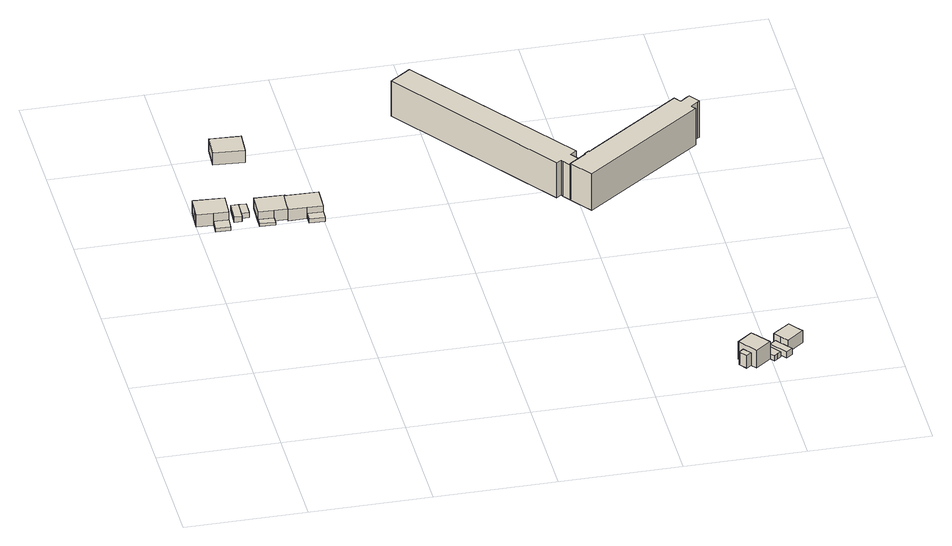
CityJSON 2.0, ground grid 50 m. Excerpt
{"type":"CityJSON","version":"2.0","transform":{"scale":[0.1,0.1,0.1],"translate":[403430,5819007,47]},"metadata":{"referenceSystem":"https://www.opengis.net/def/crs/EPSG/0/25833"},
"CityObjects":{
"building1":{"type":"Building","attributes":{"Gemeindeschluessel":"11000010","BezugspunktDach":"2200","function":"31001_1010","measuredHeight":6.29,"storeysAboveGround":1},"address":[{"country":"Germany","locality":"Berlin","thoroughfareNumber":"5","thoroughfareName":"Parchimer Straße"}],"geometry":[{"type":"Solid","lod":"1","boundaries":[[[[0,1,2,3,4,5,6,7,8]],[[9,10,11,12,13,14,15,16,17]],[[9,17,8,7]],[[10,9,7,6]],[[11,10,6,5]],[[12,11,5,4]],[[13,12,4,3]],[[14,13,3,2]],[[15,14,2,1]],[[16,15,1,0]],[[17,16,0,8]]]]}]},
"building2":{"type":"Building","attributes":{"Gemeindeschluessel":"11000010","BezugspunktDach":"2200","function":"31001_2723","measuredHeight":1.73,"storeysAboveGround":1},"address":[{"country":"Germany","locality":"Berlin","thoroughfareNumber":"5 (1)","thoroughfareName":"Parchimer Straße"}],"geometry":[{"type":"Solid","lod":"1","boundaries":[[[[18,19,20,21]],[[22,23,24,25]],[[22,25,21,20]],[[23,22,20,19]],[[24,23,19,18]],[[25,24,18,21]]]]}]},
"building3":{"type":"Building","attributes":{"Gemeindeschluessel":"11000010","BezugspunktDach":"2200","function":"31001_2463","measuredHeight":2.53,"storeysAboveGround":1},"address":[{"country":"Germany","locality":"Berlin","thoroughfareNumber":"5 (2)","thoroughfareName":"Parchimer Straße"}],"geometry":[{"type":"Solid","lod":"1","boundaries":[[[[26,27,28,29,30]],[[31,32,33,34,35]],[[31,35,30,29]],[[32,31,29,28]],[[33,32,28,27]],[[34,33,27,26]],[[35,34,26,30]]]]}]},
"building4":{"type":"Building","attributes":{"Gemeindeschluessel":"11000010","BezugspunktDach":"2200","function":"31001_2463","measuredHeight":2.39,"storeysAboveGround":1},"address":[{"country":"Germany","locality":"Berlin","thoroughfareNumber":"3 (2)","thoroughfareName":"Parchimer Straße"}],"geometry":[{"type":"Solid","lod":"1","boundaries":[[[[36,37,28,27]],[[38,39,40,41]],[[38,41,27,28]],[[39,38,28,37]],[[40,39,37,36]],[[41,40,36,27]]]]}]},
"building5":{"type":"Building","attributes":{"Gemeindeschluessel":"11000010","BezugspunktDach":"2200","function":"31001_2723","measuredHeight":1.7,"storeysAboveGround":1},"address":[{"country":"Germany","locality":"Berlin","thoroughfareNumber":"3 (1)","thoroughfareName":"Parchimer Straße"}],"geometry":[{"type":"Solid","lod":"1","boundaries":[[[[42,43,44,45]],[[46,47,48,49]],[[46,49,45,44]],[[47,46,44,43]],[[48,47,43,42]],[[49,48,42,45]]]]}]},
"building6":{"type":"Building","attributes":{"Gemeindeschluessel":"11000010","BezugspunktDach":"2200","function":"31001_1010","measuredHeight":4.92,"storeysAboveGround":1},"address":[{"country":"Germany","locality":"Berlin","thoroughfareNumber":"3","thoroughfareName":"Parchimer Straße"}],"geometry":[{"type":"Solid","lod":"1","boundaries":[[[[50,51,52,53,54,55,56]],[[57,58,59,60,61,62,63]],[[57,63,56,55]],[[58,57,55,54]],[[59,58,54,53]],[[60,59,53,52]],[[61,60,52,51]],[[62,61,51,50]],[[63,62,50,56]]]]}]},
"building7":{"type":"Building","attributes":{"Gemeindeschluessel":"11000010","BezugspunktDach":"2200","function":"31001_1010","measuredHeight":6.16,"storeysAboveGround":1},"address":[{"country":"Germany","locality":"Berlin","thoroughfareNumber":"25","thoroughfareName":"Parchimer Straße"}],"geometry":[{"type":"Solid","lod":"1","boundaries":[[[[64,65,66,67]],[[68,69,70,71]],[[68,71,67,66]],[[69,68,66,65]],[[70,69,65,64]],[[71,70,64,67]]]]}]},
"building8":{"type":"Building","attributes":{"Gemeindeschluessel":"11000010","BezugspunktDach":"2200","function":"31001_1010","measuredHeight":5.9,"storeysAboveGround":1},"address":[{"country":"Germany","locality":"Berlin","thoroughfareNumber":"1","thoroughfareName":"Parchimer Straße"}],"geometry":[{"type":"Solid","lod":"1","boundaries":[[[[72,73,74,75,76,77,78,79,80,81,82]],[[83,84,85,86,87,88,89,90,91,92,93]],[[83,93,82,81]],[[84,83,81,80]],[[85,84,80,79]],[[86,85,79,78]],[[87,86,78,77]],[[88,87,77,76]],[[89,88,76,75]],[[90,89,75,74]],[[91,90,74,73]],[[92,91,73,72]],[[93,92,72,82]]]]}]},
"building9":{"type":"Building","attributes":{"Gemeindeschluessel":"11000010","BezugspunktDach":"2200","function":"31001_2723","measuredHeight":1.91,"storeysAboveGround":1},"address":[{"country":"Germany","locality":"Berlin","thoroughfareNumber":"1 (1)","thoroughfareName":"Parchimer Straße"}],"geometry":[{"type":"Solid","lod":"1","boundaries":[[[[94,95,96,97]],[[98,99,100,101]],[[98,101,97,96]],[[99,98,96,95]],[[100,99,95,94]],[[101,100,94,97]]]]}]},
"building10":{"type":"Building","attributes":{"Gemeindeschluessel":"11000010","BezugspunktDach":"2200","function":"31001_1010","measuredHeight":16.43,"storeysAboveGround":5},"address":[{"country":"Germany","locality":"Berlin","thoroughfareNumber":"10, 12, 2, 4, 6, 8","thoroughfareName":"Parchimer Straße"}],"geometry":[{"type":"Solid","lod":"1","boundaries":[[[[102,103,104,105,106,107,108,109,110,111]],[[112,113,114,115,116,117,118,119,120,121]],[[112,121,111,110]],[[113,112,110,109]],[[114,113,109,108]],[[115,114,108,107]],[[116,115,107,106]],[[117,116,106,105]],[[118,117,105,104]],[[119,118,104,103]],[[120,119,103,102]],[[121,120,102,111]]]]}]},
"building11":{"type":"Building","attributes":{"Gemeindeschluessel":"11000010","function":"31001_1010"},"address":[{"country":"Germany","locality":"Berlin","thoroughfareNumber":"2","thoroughfareName":"Gülzower Straße"}],"children":["building11-1","building11-2"]},
"building11-1":{"type":"BuildingPart","attributes":{"BezugspunktDach":"2200","measuredHeight":9.21,"storeysAboveGround":2},"parents":["building11"],"geometry":[{"type":"MultiSurface","lod":"1","boundaries":[[[122,123,124,125,126]],[[127,128,129,130,131]],[[127,131,126,125]],[[128,127,125,124]],[[129,128,124,123]],[[130,129,123,122]],[[131,132,133,134,135,130,122,126]],[[135,134,133,132]]]}]},
"building11-2":{"type":"BuildingPart","attributes":{"BezugspunktDach":"2200","measuredHeight":5.95,"storeysAboveGround":2},"parents":["building11"],"geometry":[{"type":"MultiSurface","lod":"1","boundaries":[[[136,134,133,137]],[[138,139,140,141]],[[138,141,137,133]],[[139,138,132,135]],[[140,139,134,136]],[[141,140,136,137]],[[135,132,133,134]]]}]},
"building12":{"type":"Building","attributes":{"Gemeindeschluessel":"11000010","BezugspunktDach":"2200","function":"31001_2000","measuredHeight":3.24,"storeysAboveGround":1},"address":[{"country":"Germany","locality":"Berlin","thoroughfareNumber":"2 (1)","thoroughfareName":"Gülzower Straße"}],"geometry":[{"type":"Solid","lod":"1","boundaries":[[[[142,143,144,145,146,147,148]],[[149,150,151,152,153,154,155]],[[149,155,148,147]],[[150,149,147,146]],[[151,150,146,145]],[[152,151,145,144]],[[153,152,144,143]],[[154,153,143,142]],[[155,154,142,148]]]]}]},
"building13":{"type":"Building","attributes":{"Gemeindeschluessel":"11000010","BezugspunktDach":"2200","function":"31001_2000","measuredHeight":2.81,"storeysAboveGround":1},"address":[{"country":"Germany","locality":"Berlin","thoroughfareNumber":"4 (3)","thoroughfareName":"Gülzower Straße"}],"geometry":[{"type":"Solid","lod":"1","boundaries":[[[[156,157,158,159,160]],[[161,162,163,164,165]],[[161,165,160,159]],[[162,161,159,158]],[[163,162,158,157]],[[164,163,157,156]],[[165,164,156,160]]]]}]},
"building14":{"type":"Building","attributes":{"Gemeindeschluessel":"11000010","BezugspunktDach":"2200","function":"31001_1010","measuredHeight":6.91,"storeysAboveGround":2},"address":[{"country":"Germany","locality":"Berlin","thoroughfareNumber":"4","thoroughfareName":"Gülzower Straße"}],"geometry":[{"type":"Solid","lod":"1","boundaries":[[[[166,167,168,169,170,171]],[[172,173,174,162,175,176]],[[172,176,171,170]],[[173,172,170,169]],[[174,173,169,168]],[[162,174,168,167]],[[175,162,167,166]],[[176,175,166,171]]]]}]},
"building15":{"type":"Building","attributes":{"Gemeindeschluessel":"11000010","BezugspunktDach":"2200","function":"31001_1010","measuredHeight":17.09,"storeysAboveGround":5},"address":[{"country":"Germany","locality":"Berlin","thoroughfareNumber":"1, 3, 5, 7","thoroughfareName":"Ludwigsluster Straße"}],"geometry":[{"type":"Solid","lod":"1","boundaries":[[[[177,178,179,180,181,182,183,184,185,186,187,188,189,190,191,192,193]],[[116,194,195,196,197,198,199,200,201,202,203,204,205,206,207,208,117]],[[116,117,193,192]],[[194,116,192,191]],[[195,194,191,190]],[[196,195,190,189]],[[197,196,189,188]],[[198,197,188,187]],[[199,198,187,186]],[[200,199,186,185]],[[201,200,185,184]],[[202,201,184,183]],[[203,202,183,182]],[[204,203,182,181]],[[205,204,181,180]],[[206,205,180,179]],[[207,206,179,178]],[[208,207,178,177]],[[117,208,177,193]]]]}]}
},
"vertices":[
[70,1546,64],[130,1543,64],[133,1593,64],[136,1644,64],[12,1651,64],[8,1651,64],[5,1601,64],[2,1561,64],[2,1550,64],[2,1561,7],[5,1601,7],[8,1651,7],[12,1651,7],[136,1644,7],[133,1593,7],[130,1543,7],[70,1546,7],[2,1550,7],
[127,1491,29],[130,1543,29],[70,1546,29],[67,1494,29],[70,1546,12],[130,1543,12],[127,1491,12],[67,1494,12],
[182,1540,39],[183,1561,39],[186,1624,39],[155,1625,39],[152,1541,39],[155,1625,14],[186,1624,14],[183,1561,14],[182,1540,14],[152,1541,14],
[215,1559,39],[217,1622,39],[186,1624,15],[217,1622,15],[215,1559,15],[183,1561,15],
[304,1484,30],[305,1516,30],[243,1518,30],[242,1487,30],[243,1518,17],[305,1516,17],[304,1484,17],[242,1487,17],
[305,1516,64],[359,1515,64],[365,1602,64],[369,1601,64],[370,1614,64],[247,1618,64],[243,1518,64],[247,1618,15],[370,1614,15],[369,1601,15],[365,1602,15],[359,1515,15],[305,1516,15],[243,1518,15],
[284,1948,67],[290,2050,67],[162,2058,67],[156,1957,67],[162,2058,11],[290,2050,11],[284,1948,11],[156,1957,11],
[434,1501,70],[498,1499,70],[499,1532,70],[500,1566,70],[501,1598,70],[369,1601,70],[365,1602,70],[362,1569,70],[360,1536,70],[359,1515,70],[358,1503,70],[359,1515,17],[360,1536,17],[362,1569,17],[365,1602,17],[369,1601,17],[501,1598,17],[500,1566,17],[499,1532,17],[498,1499,17],[434,1501,17],[358,1503,17],
[497,1458,43],[498,1499,43],[434,1501,43],[433,1460,43],[434,1501,24],[498,1499,24],[497,1458,24],[433,1460,24],
[1410,1396,208],[1431,1411,208],[1437,1401,208],[1459,1371,208],[1504,1403,208],[1482,1434,208],[1476,1443,208],[1503,1463,208],[988,2161,208],[900,2097,208],[988,2161,44],[1503,1463,44],[1476,1443,44],[1482,1434,44],[1504,1403,44],[1459,1371,44],[1437,1401,44],[1431,1411,44],[1410,1396,44],[900,2097,44],
[1906,6,164],[1970,55,164],[1916,125,164],[1911,131,164],[1849,81,164],[1911,131,82],[1916,125,82],[1970,55,82],[1906,6,82],[1849,81,82],[1864,60,82],[1864,60,141],[1889,28,141],[1889,28,82],
[1868,13,141],[1845,44,141],[1864,60,81],[1889,28,81],[1868,13,81],[1845,44,81],
[1970,55,107],[1984,37,107],[1999,49,107],[2013,60,107],[1947,151,107],[1931,138,107],[1916,125,107],[1931,138,83],[1947,151,83],[2013,60,83],[1999,49,83],[1984,37,83],[1970,55,83],[1916,125,83],
[2034,46,112],[2061,66,112],[2048,84,112],[2009,135,112],[1984,115,112],[2009,135,84],[2048,84,84],[2061,66,84],[2034,46,84],[1984,115,84],
[2025,113,140],[2048,84,140],[2119,138,140],[2097,167,140],[2075,197,140],[2003,143,140],[2075,197,84],[2097,167,84],[2119,138,84],[2025,113,84],[2003,143,84],
[1525,1280,215],[2020,1643,215],[2006,1663,215],[2038,1688,215],[2045,1693,215],[2014,1737,215],[2001,1727,215],[1991,1719,215],[1974,1706,215],[1954,1734,215],[1563,1448,215],[1550,1438,215],[1548,1441,215],[1528,1427,215],[1530,1423,215],[1504,1403,215],[1459,1371,215],[1530,1423,44],[1528,1427,44],[1548,1441,44],[1550,1438,44],[1563,1448,44],[1954,1734,44],[1974,1706,44],[1991,1719,44],[2001,1727,44],[2014,1737,44],[2045,1693,44],[2038,1688,44],[2006,1663,44],[2020,1643,44],[1525,1280,44]
]}
